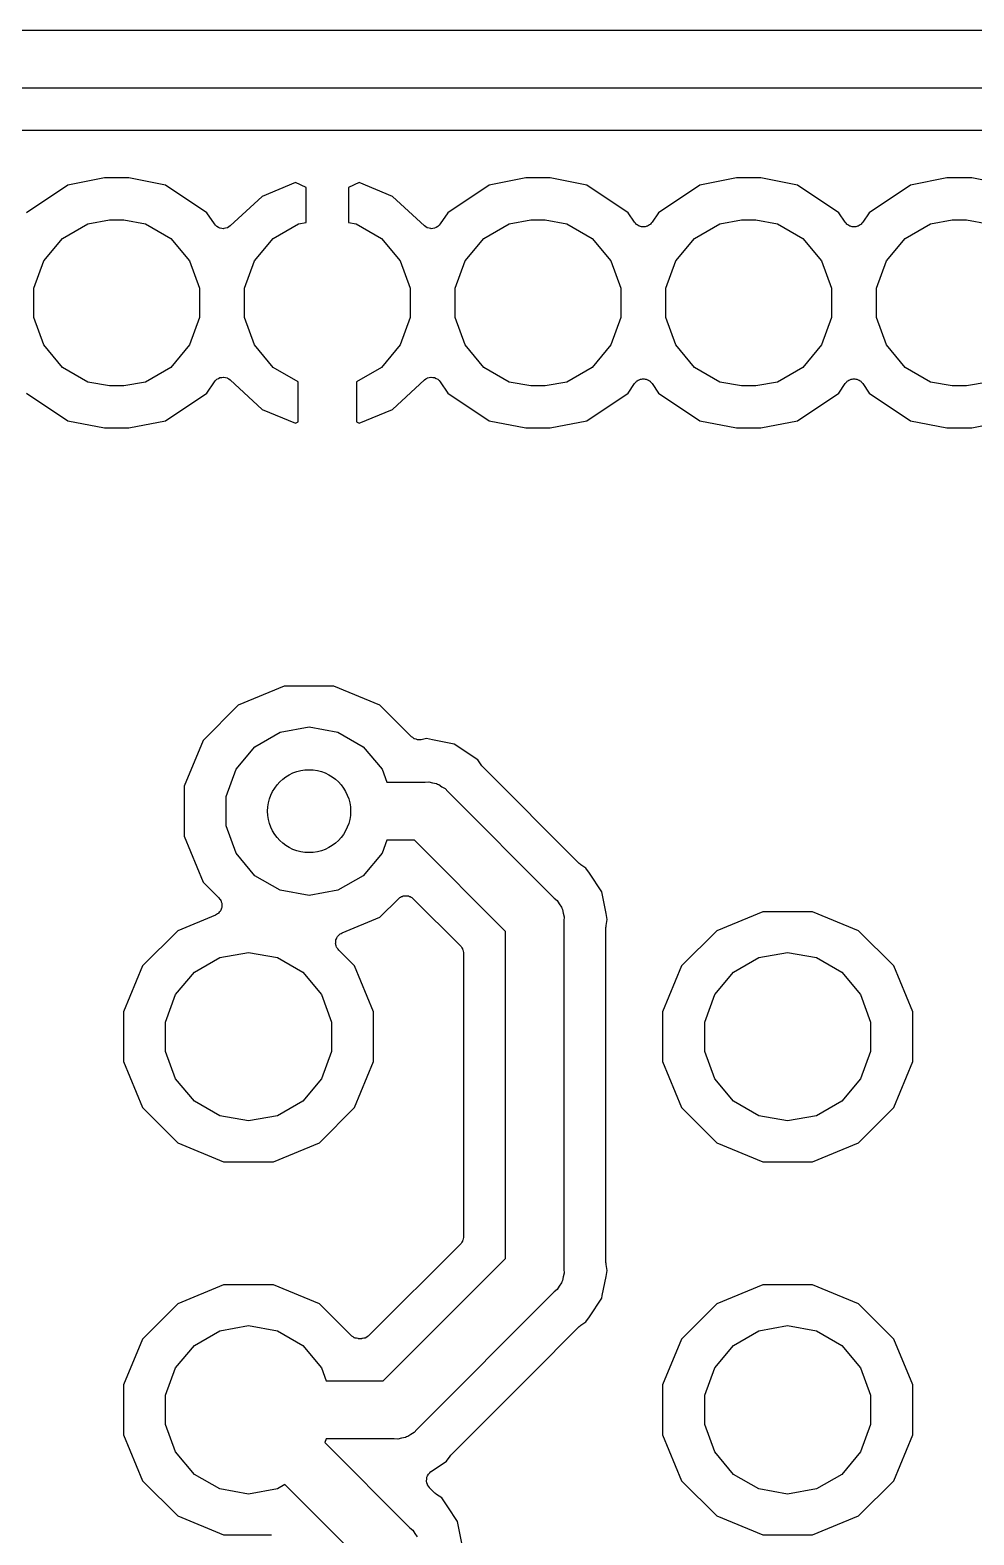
# Model space of a CAD drawing. Extents: x 66 to 115.1, y -104 to -36.9.
# Drawn here: x 89.37 to 100.75, y -55.01 to -36.86 of the extents above; entities that cross this region are included whole.
import ezdxf

# ---------------------------------------------------------------- set-up
doc = ezdxf.new("R2010")
doc.units = 0
doc.header["$MEASUREMENT"] = 0
doc.layers.add('BLACK', color=7, linetype='CONTINUOUS')

msp = doc.modelspace()

# ---------------------------------------------------------------- linework, layer by layer
at = {"layer": 'BLACK', "linetype": 'CONTINUOUS'}
for p, q in [((86.1453, -36.86), (104.395, -36.86)), ((104.265, -37.56), (86.275, -37.56)), ((86.538, -38.068), (104.002, -38.068)), ((90.2615, -38.642), (89.8216, -38.7295)), ((90.5585, -38.642), (90.2615, -38.642)), ((90.9984, -38.7295), (90.5585, -38.642)), ((95.3415, -38.642), (94.9016, -38.7295)), ((95.6385, -38.642), (95.3415, -38.642)), ((96.0784, -38.7295), (95.6385, -38.642)), ((97.8815, -38.642), (97.4416, -38.7295)), ((98.1785, -38.642), (97.8815, -38.642)), ((98.6184, -38.7295), (98.1785, -38.642)), ((100.421, -38.642), (99.9816, -38.7295)), ((100.719, -38.642), (100.421, -38.642)), ((101.158, -38.7295), (100.719, -38.642)), ((89.8216, -38.7295), (89.3228, -39.0628)), ((91.4972, -39.0628), (90.9984, -38.7295)), ((92.5663, -38.6987), (92.1642, -38.8652)), ((92.696, -38.7598), (92.5663, -38.6987)), ((92.696, -39.1794), (92.696, -38.7598)), ((93.3337, -38.6987), (93.204, -38.7598)), ((93.204, -38.7598), (93.204, -39.1794)), ((93.7358, -38.8652), (93.3337, -38.6987)), ((94.9016, -38.7295), (94.4028, -39.0628)), ((96.5772, -39.0628), (96.0784, -38.7295)), ((97.4416, -38.7295), (96.9428, -39.0628)), ((99.1172, -39.0628), (98.6184, -38.7295)), ((99.9816, -38.7295), (99.4828, -39.0628)), ((92.1642, -38.8652), (91.7798, -39.2212)), ((94.1202, -39.2212), (93.7358, -38.8652)), ((89.7573, -39.3721), (90.0627, -39.1958)), ((90.0627, -39.1958), (90.3225, -39.15)), ((90.3225, -39.15), (90.4975, -39.15)), ((90.4975, -39.15), (90.7573, -39.1958)), ((90.7573, -39.1958), (91.0627, -39.3721)), ((91.5879, -39.1985), (91.4972, -39.0628)), ((91.6024, -39.2137), (91.5879, -39.1985)), ((92.2973, -39.3721), (92.6027, -39.1958)), ((92.6027, -39.1958), (92.696, -39.1794)), ((93.204, -39.1794), (93.2973, -39.1958)), ((93.2973, -39.1958), (93.6027, -39.3721)), ((94.3121, -39.1985), (94.2976, -39.2137)), ((94.4028, -39.0628), (94.3121, -39.1985)), ((94.8373, -39.3721), (95.1427, -39.1958)), ((95.1427, -39.1958), (95.4025, -39.15)), ((95.4025, -39.15), (95.5775, -39.15)), ((95.5775, -39.15), (95.8373, -39.1958)), ((95.8373, -39.1958), (96.1427, -39.3721)), ((96.6544, -39.1783), (96.5772, -39.0628)), ((96.664, -39.1883), (96.6544, -39.1783)), ((96.6722, -39.1995), (96.664, -39.1883)), ((96.6791, -39.2042), (96.6722, -39.1995)), ((96.8478, -39.1995), (96.8409, -39.2042)), ((96.856, -39.1883), (96.8478, -39.1995)), ((96.8656, -39.1783), (96.856, -39.1883)), ((96.9428, -39.0628), (96.8656, -39.1783)), ((97.3773, -39.3721), (97.6827, -39.1958)), ((97.6827, -39.1958), (97.9425, -39.15)), ((97.9425, -39.15), (98.1175, -39.15)), ((98.1175, -39.15), (98.3773, -39.1958)), ((98.3773, -39.1958), (98.6827, -39.3721)), ((99.1944, -39.1783), (99.1172, -39.0628)), ((99.204, -39.1883), (99.1944, -39.1783)), ((99.2122, -39.1995), (99.204, -39.1883)), ((99.2191, -39.2042), (99.2122, -39.1995)), ((99.3878, -39.1995), (99.3809, -39.2042)), ((99.396, -39.1883), (99.3878, -39.1995)), ((99.4056, -39.1783), (99.396, -39.1883)), ((99.4828, -39.0628), (99.4056, -39.1783)), ((99.9173, -39.3721), (100.223, -39.1958)), ((100.223, -39.1958), (100.483, -39.15)), ((100.483, -39.15), (100.657, -39.15)), ((100.657, -39.15), (100.917, -39.1958)), ((89.5306, -39.6423), (89.7573, -39.3721)), ((91.0627, -39.3721), (91.2894, -39.6423)), ((91.6167, -39.2291), (91.6024, -39.2137)), ((91.6177, -39.2296), (91.6167, -39.2291)), ((91.6184, -39.2304), (91.6177, -39.2296)), ((91.6372, -39.2397), (91.6184, -39.2304)), ((91.6559, -39.2493), (91.6372, -39.2397)), ((91.657, -39.2494), (91.6559, -39.2493)), ((91.658, -39.2499), (91.657, -39.2494)), ((91.6788, -39.2522), (91.658, -39.2499)), ((91.6997, -39.2548), (91.6788, -39.2522)), ((91.7007, -39.2546), (91.6997, -39.2548)), ((91.7018, -39.2547), (91.7007, -39.2546)), ((91.7222, -39.2497), (91.7018, -39.2547)), ((91.7427, -39.2451), (91.7222, -39.2497)), ((91.7436, -39.2445), (91.7427, -39.2451)), ((91.7446, -39.2442), (91.7436, -39.2445)), ((91.7621, -39.2325), (91.7446, -39.2442)), ((91.7798, -39.2212), (91.7621, -39.2325)), ((92.0706, -39.6423), (92.2973, -39.3721)), ((93.6027, -39.3721), (93.8294, -39.6423)), ((94.1379, -39.2325), (94.1202, -39.2212)), ((94.1554, -39.2442), (94.1379, -39.2325)), ((94.1564, -39.2445), (94.1554, -39.2442)), ((94.1573, -39.2451), (94.1564, -39.2445)), ((94.1778, -39.2497), (94.1573, -39.2451)), ((94.1982, -39.2547), (94.1778, -39.2497)), ((94.1993, -39.2546), (94.1982, -39.2547)), ((94.2003, -39.2548), (94.1993, -39.2546)), ((94.2212, -39.2522), (94.2003, -39.2548)), ((94.242, -39.2499), (94.2212, -39.2522)), ((94.243, -39.2494), (94.242, -39.2499)), ((94.2441, -39.2493), (94.243, -39.2494)), ((94.2627, -39.2397), (94.2441, -39.2493)), ((94.2816, -39.2304), (94.2627, -39.2397)), ((94.2823, -39.2296), (94.2816, -39.2304)), ((94.2833, -39.2291), (94.2823, -39.2296)), ((94.2976, -39.2137), (94.2833, -39.2291)), ((94.6106, -39.6423), (94.8373, -39.3721)), ((96.1427, -39.3721), (96.3694, -39.6423)), ((96.6849, -39.2102), (96.6791, -39.2042)), ((96.6973, -39.2163), (96.6849, -39.2102)), ((96.7089, -39.224), (96.6973, -39.2163)), ((96.717, -39.226), (96.7089, -39.224)), ((96.7245, -39.2297), (96.717, -39.226)), ((96.7382, -39.2312), (96.7245, -39.2297)), ((96.7517, -39.2345), (96.7382, -39.2312)), ((96.76, -39.2336), (96.7517, -39.2345)), ((96.7683, -39.2345), (96.76, -39.2336)), ((96.7818, -39.2312), (96.7683, -39.2345)), ((96.7955, -39.2297), (96.7818, -39.2312)), ((96.803, -39.226), (96.7955, -39.2297)), ((96.8111, -39.224), (96.803, -39.226)), ((96.8227, -39.2163), (96.8111, -39.224)), ((96.8351, -39.2102), (96.8227, -39.2163)), ((96.8409, -39.2042), (96.8351, -39.2102)), ((97.1506, -39.6423), (97.3773, -39.3721)), ((98.6827, -39.3721), (98.9094, -39.6423)), ((99.2249, -39.2102), (99.2191, -39.2042)), ((99.2373, -39.2163), (99.2249, -39.2102)), ((99.2489, -39.224), (99.2373, -39.2163)), ((99.257, -39.226), (99.2489, -39.224)), ((99.2645, -39.2297), (99.257, -39.226)), ((99.2782, -39.2312), (99.2645, -39.2297)), ((99.2917, -39.2345), (99.2782, -39.2312)), ((99.3, -39.2336), (99.2917, -39.2345)), ((99.3083, -39.2345), (99.3, -39.2336)), ((99.3218, -39.2312), (99.3083, -39.2345)), ((99.3355, -39.2297), (99.3218, -39.2312)), ((99.343, -39.226), (99.3355, -39.2297)), ((99.3511, -39.224), (99.343, -39.226)), ((99.3627, -39.2163), (99.3511, -39.224)), ((99.3751, -39.2102), (99.3627, -39.2163)), ((99.3809, -39.2042), (99.3751, -39.2102)), ((99.6906, -39.6423), (99.9173, -39.3721)), ((89.41, -39.9737), (89.5306, -39.6423)), ((91.2894, -39.6423), (91.41, -39.9737)), ((91.95, -39.9737), (92.0706, -39.6423)), ((93.8294, -39.6423), (93.95, -39.9737)), ((94.49, -39.9737), (94.6106, -39.6423)), ((96.3694, -39.6423), (96.49, -39.9737)), ((97.03, -39.9737), (97.1506, -39.6423)), ((98.9094, -39.6423), (99.03, -39.9737)), ((99.57, -39.9737), (99.6906, -39.6423)), ((89.41, -40.3263), (89.41, -39.9737)), ((91.41, -39.9737), (91.41, -40.3263)), ((91.95, -40.3263), (91.95, -39.9737)), ((93.95, -39.9737), (93.95, -40.3263)), ((94.49, -40.3263), (94.49, -39.9737)), ((96.49, -39.9737), (96.49, -40.3263)), ((97.03, -40.3263), (97.03, -39.9737)), ((99.03, -39.9737), (99.03, -40.3263)), ((99.57, -40.3263), (99.57, -39.9737)), ((89.5306, -40.6577), (89.41, -40.3263)), ((91.41, -40.3263), (91.2894, -40.6577)), ((92.0706, -40.6577), (91.95, -40.3263)), ((93.95, -40.3263), (93.8294, -40.6577)), ((94.6106, -40.6577), (94.49, -40.3263)), ((96.49, -40.3263), (96.3694, -40.6577)), ((97.1506, -40.6577), (97.03, -40.3263)), ((99.03, -40.3263), (98.9094, -40.6577)), ((99.6906, -40.6577), (99.57, -40.3263)), ((89.7573, -40.9279), (89.5306, -40.6577)), ((91.2894, -40.6577), (91.0627, -40.9279)), ((92.2973, -40.9279), (92.0706, -40.6577)), ((93.8294, -40.6577), (93.6027, -40.9279)), ((94.8373, -40.9279), (94.6106, -40.6577)), ((96.3694, -40.6577), (96.1427, -40.9279)), ((97.3773, -40.9279), (97.1506, -40.6577)), ((98.9094, -40.6577), (98.6827, -40.9279)), ((99.9173, -40.9279), (99.6906, -40.6577)), ((90.0627, -41.1042), (89.7573, -40.9279)), ((91.0627, -40.9279), (90.7573, -41.1042)), ((92.6, -41.1026), (92.2973, -40.9279)), ((93.6027, -40.9279), (93.3, -41.1026)), ((95.1427, -41.1042), (94.8373, -40.9279)), ((96.1427, -40.9279), (95.8373, -41.1042)), ((97.6827, -41.1042), (97.3773, -40.9279)), ((98.6827, -40.9279), (98.3773, -41.1042)), ((100.223, -41.1042), (99.9173, -40.9279)), ((90.3225, -41.15), (90.0627, -41.1042)), ((90.4975, -41.15), (90.3225, -41.15)), ((90.7573, -41.1042), (90.4975, -41.15)), ((91.4972, -41.2372), (91.5879, -41.1015)), ((91.5879, -41.1015), (91.6024, -41.0863)), ((91.6024, -41.0863), (91.6167, -41.0709)), ((91.6167, -41.0709), (91.6177, -41.0704)), ((91.6177, -41.0704), (91.6184, -41.0696)), ((91.6184, -41.0696), (91.6372, -41.0603)), ((91.6372, -41.0603), (91.6559, -41.0507)), ((91.6559, -41.0507), (91.657, -41.0506)), ((91.657, -41.0506), (91.658, -41.0501)), ((91.658, -41.0501), (91.6788, -41.0478)), ((91.6788, -41.0478), (91.6997, -41.0452)), ((91.6997, -41.0452), (91.7007, -41.0454)), ((91.7007, -41.0454), (91.7018, -41.0453)), ((91.7018, -41.0453), (91.7222, -41.0503)), ((91.7222, -41.0503), (91.7427, -41.0549)), ((91.7427, -41.0549), (91.7436, -41.0555)), ((91.7436, -41.0555), (91.7446, -41.0558)), ((91.7446, -41.0558), (91.7621, -41.0675)), ((91.7621, -41.0675), (91.7798, -41.0788)), ((91.7798, -41.0788), (92.1642, -41.4348)), ((92.6, -41.5854), (92.6, -41.1026)), ((93.3, -41.1026), (93.3, -41.5854)), ((93.7358, -41.4348), (94.1202, -41.0788)), ((94.1202, -41.0788), (94.1379, -41.0675)), ((94.1379, -41.0675), (94.1554, -41.0558)), ((94.1554, -41.0558), (94.1564, -41.0555)), ((94.1564, -41.0555), (94.1573, -41.0549)), ((94.1573, -41.0549), (94.1778, -41.0503)), ((94.1778, -41.0503), (94.1982, -41.0453)), ((94.1982, -41.0453), (94.1993, -41.0454)), ((94.1993, -41.0454), (94.2003, -41.0452)), ((94.2003, -41.0452), (94.2212, -41.0478)), ((94.2212, -41.0478), (94.242, -41.0501)), ((94.242, -41.0501), (94.243, -41.0506)), ((94.243, -41.0506), (94.2441, -41.0507)), ((94.2441, -41.0507), (94.2627, -41.0603)), ((94.2627, -41.0603), (94.2816, -41.0696)), ((94.2816, -41.0696), (94.2823, -41.0704)), ((94.2823, -41.0704), (94.2833, -41.0709)), ((94.2833, -41.0709), (94.2976, -41.0863)), ((94.2976, -41.0863), (94.3121, -41.1015)), ((94.3121, -41.1015), (94.4028, -41.2372)), ((95.4025, -41.15), (95.1427, -41.1042)), ((95.5775, -41.15), (95.4025, -41.15)), ((95.8373, -41.1042), (95.5775, -41.15)), ((96.5772, -41.2372), (96.6544, -41.1217)), ((96.6544, -41.1217), (96.664, -41.1117)), ((96.664, -41.1117), (96.6722, -41.1005)), ((96.6722, -41.1005), (96.6791, -41.0958)), ((96.6791, -41.0958), (96.6849, -41.0898)), ((96.6849, -41.0898), (96.6973, -41.0837)), ((96.6973, -41.0837), (96.7089, -41.076)), ((96.7089, -41.076), (96.717, -41.074)), ((96.717, -41.074), (96.7245, -41.0703)), ((96.7245, -41.0703), (96.7382, -41.0688)), ((96.7382, -41.0688), (96.7517, -41.0655)), ((96.7517, -41.0655), (96.76, -41.0664)), ((96.76, -41.0664), (96.7683, -41.0655)), ((96.7683, -41.0655), (96.7818, -41.0688)), ((96.7818, -41.0688), (96.7955, -41.0703)), ((96.7955, -41.0703), (96.803, -41.074)), ((96.803, -41.074), (96.8111, -41.076)), ((96.8111, -41.076), (96.8227, -41.0837)), ((96.8227, -41.0837), (96.8351, -41.0898)), ((96.8351, -41.0898), (96.8409, -41.0958)), ((96.8409, -41.0958), (96.8478, -41.1005)), ((96.8478, -41.1005), (96.856, -41.1117)), ((96.856, -41.1117), (96.8656, -41.1217)), ((96.8656, -41.1217), (96.9428, -41.2372)), ((97.9425, -41.15), (97.6827, -41.1042)), ((98.1175, -41.15), (97.9425, -41.15)), ((98.3773, -41.1042), (98.1175, -41.15)), ((99.1172, -41.2372), (99.1944, -41.1217)), ((99.1944, -41.1217), (99.204, -41.1117)), ((99.204, -41.1117), (99.2122, -41.1005)), ((99.2122, -41.1005), (99.2191, -41.0958)), ((99.2191, -41.0958), (99.2249, -41.0898)), ((99.2249, -41.0898), (99.2373, -41.0837)), ((99.2373, -41.0837), (99.2489, -41.076)), ((99.2489, -41.076), (99.257, -41.074)), ((99.257, -41.074), (99.2645, -41.0703)), ((99.2645, -41.0703), (99.2782, -41.0688)), ((99.2782, -41.0688), (99.2917, -41.0655)), ((99.2917, -41.0655), (99.3, -41.0664)), ((99.3, -41.0664), (99.3083, -41.0655)), ((99.3083, -41.0655), (99.3218, -41.0688)), ((99.3218, -41.0688), (99.3355, -41.0703)), ((99.3355, -41.0703), (99.343, -41.074)), ((99.343, -41.074), (99.3511, -41.076)), ((99.3511, -41.076), (99.3627, -41.0837)), ((99.3627, -41.0837), (99.3751, -41.0898)), ((99.3751, -41.0898), (99.3809, -41.0958)), ((99.3809, -41.0958), (99.3878, -41.1005)), ((99.3878, -41.1005), (99.396, -41.1117)), ((99.396, -41.1117), (99.4056, -41.1217)), ((99.4056, -41.1217), (99.4828, -41.2372)), ((100.483, -41.15), (100.223, -41.1042)), ((100.657, -41.15), (100.483, -41.15)), ((100.917, -41.1042), (100.657, -41.15)), ((89.3228, -41.2372), (89.8216, -41.5705)), ((90.9984, -41.5705), (91.4972, -41.2372)), ((94.4028, -41.2372), (94.9016, -41.5705)), ((96.0784, -41.5705), (96.5772, -41.2372)), ((96.9428, -41.2372), (97.4416, -41.5705)), ((98.6184, -41.5705), (99.1172, -41.2372)), ((99.4828, -41.2372), (99.9816, -41.5705)), ((92.1642, -41.4348), (92.5663, -41.6013)), ((93.3337, -41.6013), (93.7358, -41.4348)), ((89.8216, -41.5705), (90.2615, -41.658)), ((90.2615, -41.658), (90.5585, -41.658)), ((90.5585, -41.658), (90.9984, -41.5705)), ((92.5663, -41.6013), (92.6, -41.5854)), ((93.3, -41.5854), (93.3337, -41.6013)), ((94.9016, -41.5705), (95.3415, -41.658)), ((95.3415, -41.658), (95.6385, -41.658)), ((95.6385, -41.658), (96.0784, -41.5705)), ((97.4416, -41.5705), (97.8815, -41.658)), ((97.8815, -41.658), (98.1785, -41.658)), ((98.1785, -41.658), (98.6184, -41.5705)), ((99.9816, -41.5705), (100.421, -41.658)), ((100.421, -41.658), (100.719, -41.658)), ((100.719, -41.658), (101.158, -41.5705)), ((92.43, -44.772), (91.8758, -45.0016)), ((93.03, -44.772), (92.43, -44.772)), ((93.5842, -45.0016), (93.03, -44.772)), ((91.8758, -45.0016), (91.4516, -45.4258)), ((93.9658, -45.3831), (93.5842, -45.0016)), ((92.0773, -45.5021), (92.3827, -45.3258)), ((92.3827, -45.3258), (92.73, -45.2646)), ((92.73, -45.2646), (93.0773, -45.3258)), ((93.0773, -45.3258), (93.3827, -45.5021)), ((91.4516, -45.4258), (91.222, -45.98)), ((91.8506, -45.7723), (92.0773, -45.5021)), ((93.3827, -45.5021), (93.6094, -45.7723)), ((93.9805, -45.3934), (93.9658, -45.3831)), ((93.9945, -45.4047), (93.9805, -45.3934)), ((93.9985, -45.406), (93.9945, -45.4047)), ((94.0019, -45.4084), (93.9985, -45.406)), ((94.0193, -45.4131), (94.0019, -45.4084)), ((94.0363, -45.4189), (94.0193, -45.4131)), ((94.0404, -45.4188), (94.0363, -45.4189)), ((94.0445, -45.4199), (94.0404, -45.4188)), ((94.0624, -45.4183), (94.0445, -45.4199)), ((94.0803, -45.4179), (94.0624, -45.4183)), ((94.1442, -45.4052), (94.0803, -45.4179)), ((94.2164, -45.4196), (94.1442, -45.4052)), ((94.479, -45.4718), (94.2164, -45.4196)), ((94.2164, -45.4196), (94.2164, -45.4196)), ((94.7628, -45.6614), (94.479, -45.4718)), ((94.8037, -45.7227), (94.7628, -45.6614)), ((94.8123, -45.7317), (94.8037, -45.7227)), ((94.8195, -45.7419), (94.8123, -45.7317)), ((91.73, -46.1037), (91.8506, -45.7723)), ((93.6094, -45.7723), (93.6668, -45.93)), ((95.9881, -46.9105), (94.8195, -45.7419)), ((91.222, -45.98), (91.222, -46.58)), ((93.6668, -45.93), (94.1289, -45.93)), ((94.1289, -45.93), (94.1752, -45.926)), ((94.1752, -45.926), (94.22, -45.938)), ((94.22, -45.938), (94.2658, -45.946)), ((94.2658, -45.946), (94.2793, -45.9539)), ((94.2793, -45.9539), (94.2944, -45.9579)), ((94.2944, -45.9579), (94.3324, -45.9845)), ((94.3324, -45.9845), (94.3727, -46.0077)), ((94.3727, -46.0077), (94.4025, -46.0433)), ((94.4025, -46.0433), (95.6867, -47.3275)), ((91.73, -46.4563), (91.73, -46.1037)), ((91.8506, -46.7877), (91.73, -46.4563)), ((91.222, -46.58), (91.4516, -47.1342)), ((93.6668, -46.63), (93.6094, -46.7877)), ((93.9992, -46.63), (93.6668, -46.63)), ((95.1, -47.7308), (93.9992, -46.63)), ((92.0773, -47.0579), (91.8506, -46.7877)), ((93.6094, -46.7877), (93.3827, -47.0579)), ((95.9983, -46.9177), (95.9881, -46.9105)), ((96.0073, -46.9263), (95.9983, -46.9177)), ((96.0686, -46.9672), (96.0073, -46.9263)), ((96.1095, -47.0284), (96.0686, -46.9672)), ((91.4516, -47.1342), (91.6429, -47.3256)), ((92.3827, -47.2342), (92.0773, -47.0579)), ((93.3827, -47.0579), (93.0773, -47.2342)), ((96.2582, -47.251), (96.1095, -47.0284)), ((96.1095, -47.0284), (96.1095, -47.0284)), ((91.6429, -47.3256), (91.6509, -47.3369)), ((91.6509, -47.3369), (91.6603, -47.3471)), ((91.6603, -47.3471), (91.6635, -47.3549)), ((91.6635, -47.3549), (91.6682, -47.3617)), ((91.6682, -47.3617), (91.6718, -47.3751)), ((92.73, -47.2954), (92.3827, -47.2342)), ((93.0773, -47.2342), (92.73, -47.2954)), ((93.5842, -47.5584), (93.8069, -47.3357)), ((93.8069, -47.3357), (93.816, -47.3293)), ((93.816, -47.3293), (93.8239, -47.3215)), ((93.8239, -47.3215), (93.834, -47.3168)), ((93.834, -47.3168), (93.8431, -47.3104)), ((93.8431, -47.3104), (93.8538, -47.3075)), ((93.8538, -47.3075), (93.8639, -47.3028)), ((93.8639, -47.3028), (93.8749, -47.3019)), ((93.8749, -47.3019), (93.8857, -47.299)), ((93.8857, -47.299), (93.8967, -47.3)), ((93.8967, -47.3), (93.9078, -47.299)), ((93.9078, -47.299), (93.9185, -47.3019)), ((93.9185, -47.3019), (93.9296, -47.3028)), ((93.9296, -47.3028), (93.9397, -47.3075)), ((93.9397, -47.3075), (93.9504, -47.3104)), ((93.9504, -47.3104), (93.9595, -47.3168)), ((93.9595, -47.3168), (93.9696, -47.3215)), ((93.9696, -47.3215), (93.9774, -47.3293)), ((93.9774, -47.3293), (93.9865, -47.3357)), ((93.9865, -47.3357), (94.5548, -47.904)), ((95.6867, -47.3275), (95.7223, -47.3573)), ((95.7223, -47.3573), (95.7455, -47.3975)), ((96.3104, -47.5136), (96.2582, -47.251)), ((91.6017, -47.5327), (91.1458, -47.7216)), ((91.6134, -47.5253), (91.6017, -47.5327)), ((91.626, -47.5194), (91.6134, -47.5253)), ((91.6319, -47.5135), (91.626, -47.5194)), ((91.6389, -47.509), (91.6319, -47.5135)), ((91.6474, -47.498), (91.6389, -47.509)), ((91.6572, -47.4882), (91.6474, -47.498)), ((91.6607, -47.4807), (91.6572, -47.4882)), ((91.6658, -47.474), (91.6607, -47.4807)), ((91.67, -47.4608), (91.6658, -47.474)), ((91.6758, -47.4483), (91.67, -47.4608)), ((91.6718, -47.3751), (91.6771, -47.3879)), ((91.6765, -47.4399), (91.6758, -47.4483)), ((91.6791, -47.432), (91.6765, -47.4399)), ((91.6771, -47.3879), (91.6775, -47.3962)), ((91.6775, -47.3962), (91.6797, -47.4043)), ((91.6797, -47.4043), (91.6785, -47.4181)), ((91.6785, -47.4181), (91.6791, -47.432)), ((95.7455, -47.3975), (95.7721, -47.4356)), ((95.7721, -47.4356), (95.7761, -47.4507)), ((95.7761, -47.4507), (95.784, -47.4642)), ((95.784, -47.4642), (95.792, -47.51)), ((95.792, -47.51), (95.804, -47.5548)), ((96.3248, -47.5858), (96.3104, -47.5136)), ((96.3104, -47.5136), (96.3104, -47.5136)), ((98.2, -47.492), (97.6458, -47.7216)), ((98.8, -47.492), (98.2, -47.492)), ((99.3542, -47.7216), (98.8, -47.492)), ((91.1458, -47.7216), (90.7216, -48.1458)), ((93.1283, -47.7473), (93.5842, -47.5584)), ((95.804, -47.5548), (95.8, -47.6011)), ((95.8, -47.6011), (95.8, -51.8047)), ((96.308, -47.6828), (96.3102, -47.6705)), ((96.308, -51.723), (96.308, -47.6828)), ((96.3102, -47.6705), (96.3104, -47.658)), ((96.3104, -47.658), (96.3248, -47.5858)), ((97.6458, -47.7216), (97.2216, -48.1458)), ((99.7784, -48.1458), (99.3542, -47.7216)), ((93.0503, -47.8757), (93.0515, -47.8619)), ((93.0525, -47.8838), (93.0503, -47.8757)), ((93.0509, -47.848), (93.0535, -47.8401)), ((93.0515, -47.8619), (93.0509, -47.848)), ((93.0529, -47.8921), (93.0525, -47.8838)), ((93.0582, -47.9049), (93.0529, -47.8921)), ((93.0535, -47.8401), (93.0542, -47.8317)), ((93.0542, -47.8317), (93.06, -47.8192)), ((93.0618, -47.9183), (93.0582, -47.9049)), ((93.06, -47.8192), (93.0642, -47.806)), ((93.0642, -47.806), (93.0693, -47.7993)), ((93.0693, -47.7993), (93.0728, -47.7918)), ((93.0728, -47.7918), (93.0826, -47.782)), ((93.0826, -47.782), (93.0911, -47.771)), ((93.0911, -47.771), (93.0981, -47.7665)), ((93.0981, -47.7665), (93.104, -47.7606)), ((93.104, -47.7606), (93.1166, -47.7547)), ((93.1166, -47.7547), (93.1283, -47.7473)), ((94.5548, -47.904), (94.558, -47.9086)), ((94.558, -47.9086), (94.5623, -47.9122)), ((95.1, -51.675), (95.1, -47.7308)), ((91.3473, -48.2221), (91.6527, -48.0458)), ((91.6527, -48.0458), (92, -47.9846)), ((92, -47.9846), (92.3473, -48.0458)), ((92.3473, -48.0458), (92.6527, -48.2221)), ((93.0665, -47.9251), (93.0618, -47.9183)), ((93.0697, -47.9329), (93.0665, -47.9251)), ((93.0791, -47.9431), (93.0697, -47.9329)), ((93.0871, -47.9544), (93.0791, -47.9431)), ((93.2784, -48.1458), (93.0871, -47.9544)), ((94.5623, -47.9122), (94.5706, -47.9265)), ((94.5706, -47.9265), (94.5801, -47.9401)), ((94.5801, -47.9401), (94.5815, -47.9455)), ((94.5815, -47.9455), (94.5843, -47.9504)), ((94.5843, -47.9504), (94.5872, -47.9667)), ((94.5872, -47.9667), (94.5915, -47.9827)), ((94.5915, -47.9827), (94.591, -47.9883)), ((94.591, -47.9883), (94.592, -47.9938)), ((94.592, -47.9938), (94.592, -51.412)), ((97.8473, -48.2221), (98.1527, -48.0458)), ((98.1527, -48.0458), (98.5, -47.9846)), ((98.5, -47.9846), (98.8473, -48.0458)), ((98.8473, -48.0458), (99.1527, -48.2221)), ((90.7216, -48.1458), (90.492, -48.7)), ((91.1206, -48.4923), (91.3473, -48.2221)), ((92.6527, -48.2221), (92.8794, -48.4923)), ((93.508, -48.7), (93.2784, -48.1458)), ((97.2216, -48.1458), (96.992, -48.7)), ((97.6206, -48.4923), (97.8473, -48.2221)), ((99.1527, -48.2221), (99.3794, -48.4923)), ((100.008, -48.7), (99.7784, -48.1458)), ((91, -48.8237), (91.1206, -48.4923)), ((92.8794, -48.4923), (93, -48.8237)), ((97.5, -48.8237), (97.6206, -48.4923)), ((99.3794, -48.4923), (99.5, -48.8237)), ((90.492, -48.7), (90.492, -49.3)), ((93.508, -49.3), (93.508, -48.7)), ((96.992, -48.7), (96.992, -49.3)), ((100.008, -49.3), (100.008, -48.7)), ((91, -49.1763), (91, -48.8237)), ((93, -48.8237), (93, -49.1763)), ((97.5, -49.1763), (97.5, -48.8237)), ((99.5, -48.8237), (99.5, -49.1763)), ((91.1206, -49.5077), (91, -49.1763)), ((93, -49.1763), (92.8794, -49.5077)), ((97.6206, -49.5077), (97.5, -49.1763)), ((99.5, -49.1763), (99.3794, -49.5077)), ((90.492, -49.3), (90.7216, -49.8542)), ((93.2784, -49.8542), (93.508, -49.3)), ((96.992, -49.3), (97.2216, -49.8542)), ((99.7784, -49.8542), (100.008, -49.3)), ((91.3473, -49.7779), (91.1206, -49.5077)), ((92.8794, -49.5077), (92.6527, -49.7779)), ((97.8473, -49.7779), (97.6206, -49.5077)), ((99.3794, -49.5077), (99.1527, -49.7779)), ((90.7216, -49.8542), (91.1458, -50.2784)), ((91.6527, -49.9542), (91.3473, -49.7779)), ((92.6527, -49.7779), (92.3473, -49.9542)), ((92.8542, -50.2784), (93.2784, -49.8542)), ((97.2216, -49.8542), (97.6458, -50.2784)), ((98.1527, -49.9542), (97.8473, -49.7779)), ((99.1527, -49.7779), (98.8473, -49.9542)), ((99.3542, -50.2784), (99.7784, -49.8542)), ((92, -50.0154), (91.6527, -49.9542)), ((92.3473, -49.9542), (92, -50.0154)), ((98.5, -50.0154), (98.1527, -49.9542)), ((98.8473, -49.9542), (98.5, -50.0154)), ((91.1458, -50.2784), (91.7, -50.508)), ((92.3, -50.508), (92.8542, -50.2784)), ((97.6458, -50.2784), (98.2, -50.508)), ((98.8, -50.508), (99.3542, -50.2784)), ((91.7, -50.508), (92.3, -50.508)), ((98.2, -50.508), (98.8, -50.508)), ((94.5548, -51.5018), (93.4518, -52.6048)), ((94.558, -51.4972), (94.5548, -51.5018)), ((94.5623, -51.4936), (94.558, -51.4972)), ((94.5706, -51.4793), (94.5623, -51.4936)), ((94.5801, -51.4657), (94.5706, -51.4793)), ((94.5815, -51.4603), (94.5801, -51.4657)), ((94.5843, -51.4554), (94.5815, -51.4603)), ((94.5872, -51.4391), (94.5843, -51.4554)), ((94.5915, -51.4231), (94.5872, -51.4391)), ((94.592, -51.412), (94.591, -51.4175)), ((94.591, -51.4175), (94.5915, -51.4231)), ((93.625, -53.15), (95.1, -51.675)), ((95.792, -51.8958), (95.784, -51.9416)), ((95.804, -51.851), (95.792, -51.8958)), ((95.8, -51.8047), (95.804, -51.851)), ((96.265, -52.1209), (96.3104, -51.8922)), ((96.3102, -51.7353), (96.308, -51.723)), ((96.3104, -51.7478), (96.3102, -51.7353)), ((96.3248, -51.82), (96.3104, -51.7478)), ((96.3104, -51.8922), (96.3248, -51.82)), ((96.3104, -51.8922), (96.3104, -51.8922)), ((91.7, -51.992), (91.1458, -52.2216)), ((92.3, -51.992), (91.7, -51.992)), ((92.8542, -52.2216), (92.3, -51.992)), ((95.6867, -52.0783), (94.0283, -53.7367)), ((95.7223, -52.0484), (95.6867, -52.0783)), ((95.7455, -52.0082), (95.7223, -52.0484)), ((95.7721, -51.9702), (95.7455, -52.0082)), ((95.7761, -51.9551), (95.7721, -51.9702)), ((95.784, -51.9416), (95.7761, -51.9551)), ((98.2, -51.992), (97.6458, -52.2216)), ((98.8, -51.992), (98.2, -51.992)), ((99.3542, -52.2216), (98.8, -51.992)), ((91.1458, -52.2216), (90.7216, -52.6458)), ((93.2374, -52.6048), (92.8542, -52.2216)), ((96.1095, -52.3773), (96.2582, -52.1548)), ((96.2582, -52.1548), (96.265, -52.1209)), ((96.265, -52.1209), (96.265, -52.1209)), ((97.6458, -52.2216), (97.2216, -52.6458)), ((99.7784, -52.6458), (99.3542, -52.2216)), ((96.0073, -52.4795), (96.0686, -52.4386)), ((96.0686, -52.4386), (96.1095, -52.3773)), ((96.1095, -52.3773), (96.1095, -52.3773)), ((91.3473, -52.7221), (91.6527, -52.5458)), ((91.6527, -52.5458), (92, -52.4846)), ((92, -52.4846), (92.3473, -52.5458)), ((92.3473, -52.5458), (92.6527, -52.7221)), ((93.242, -52.608), (93.2374, -52.6048)), ((93.2456, -52.6123), (93.242, -52.608)), ((93.26, -52.6206), (93.2456, -52.6123)), ((93.2736, -52.6301), (93.26, -52.6206)), ((93.4293, -52.6206), (93.4157, -52.6301)), ((93.4436, -52.6123), (93.4293, -52.6206)), ((93.4472, -52.608), (93.4436, -52.6123)), ((93.4518, -52.6048), (93.4472, -52.608)), ((95.3984, -53.085), (95.9881, -52.4953)), ((95.9881, -52.4953), (95.9983, -52.4881)), ((95.9983, -52.4881), (96.0073, -52.4795)), ((97.8473, -52.7221), (98.1527, -52.5458)), ((98.1527, -52.5458), (98.5, -52.4846)), ((98.5, -52.4846), (98.8473, -52.5458)), ((98.8473, -52.5458), (99.1527, -52.7221)), ((90.7216, -52.6458), (90.492, -53.2)), ((91.1206, -52.9923), (91.3473, -52.7221)), ((92.6527, -52.7221), (92.8794, -52.9923)), ((93.279, -52.6315), (93.2736, -52.6301)), ((93.2838, -52.6343), (93.279, -52.6315)), ((93.3001, -52.6372), (93.2838, -52.6343)), ((93.3162, -52.6415), (93.3001, -52.6372)), ((93.3217, -52.641), (93.3162, -52.6415)), ((93.3272, -52.642), (93.3217, -52.641)), ((93.362, -52.642), (93.3272, -52.642)), ((93.3675, -52.641), (93.362, -52.642)), ((93.3731, -52.6415), (93.3675, -52.641)), ((93.3891, -52.6372), (93.3731, -52.6415)), ((93.4054, -52.6343), (93.3891, -52.6372)), ((93.4103, -52.6315), (93.4054, -52.6343)), ((93.4157, -52.6301), (93.4103, -52.6315)), ((97.2216, -52.6458), (96.992, -53.2)), ((97.6206, -52.9923), (97.8473, -52.7221)), ((99.1527, -52.7221), (99.3794, -52.9923)), ((100.008, -53.2), (99.7784, -52.6458)), ((91, -53.3237), (91.1206, -52.9923)), ((92.8794, -52.9923), (92.9368, -53.15)), ((97.5, -53.3237), (97.6206, -52.9923)), ((99.3794, -52.9923), (99.5, -53.3237)), ((92.9368, -53.15), (93.625, -53.15)), ((94.4453, -54.0381), (95.3984, -53.085)), ((90.492, -53.2), (90.492, -53.8)), ((91, -53.6763), (91, -53.3237)), ((96.992, -53.2), (96.992, -53.8)), ((97.5, -53.6763), (97.5, -53.3237)), ((99.5, -53.3237), (99.5, -53.6763)), ((100.008, -53.8), (100.008, -53.2)), ((91.1206, -54.0077), (91, -53.6763)), ((97.6206, -54.0077), (97.5, -53.6763)), ((99.5, -53.6763), (99.3794, -54.0077)), ((90.492, -53.8), (90.7216, -54.3542)), ((92.9368, -53.85), (92.9203, -53.8953)), ((92.9203, -53.8953), (93.9467, -54.9217)), ((93.7547, -53.85), (92.9368, -53.85)), ((93.801, -53.854), (93.7547, -53.85)), ((93.8458, -53.842), (93.801, -53.854)), ((93.8916, -53.834), (93.8458, -53.842)), ((93.9051, -53.8261), (93.8916, -53.834)), ((93.9202, -53.8221), (93.9051, -53.8261)), ((93.9582, -53.7955), (93.9202, -53.8221)), ((93.9984, -53.7723), (93.9582, -53.7955)), ((94.0283, -53.7367), (93.9984, -53.7723)), ((96.992, -53.8), (97.2216, -54.3542)), ((99.7784, -54.3542), (100.008, -53.8)), ((91.3473, -54.2779), (91.1206, -54.0077)), ((94.3886, -54.1186), (94.4295, -54.0573)), ((94.4295, -54.0573), (94.4381, -54.0483)), ((94.4381, -54.0483), (94.4453, -54.0381)), ((97.8473, -54.2779), (97.6206, -54.0077)), ((99.3794, -54.0077), (99.1527, -54.2779)), ((94.1697, -54.274), (94.1847, -54.2597)), ((94.1847, -54.2597), (94.1993, -54.2451)), ((94.1993, -54.2451), (94.2006, -54.2445)), ((94.2006, -54.2445), (94.2016, -54.2435)), ((94.2016, -54.2435), (94.3886, -54.1186)), ((90.7216, -54.3542), (91.1458, -54.7784)), ((91.6527, -54.4542), (91.3473, -54.2779)), ((92.4373, -54.4022), (92.3473, -54.4542)), ((93.36, -55.325), (92.4373, -54.4022)), ((94.1454, -54.3574), (94.1477, -54.3369)), ((94.1457, -54.3588), (94.1454, -54.3574)), ((94.1456, -54.3602), (94.1457, -54.3588)), ((94.151, -54.3802), (94.1456, -54.3602)), ((94.1477, -54.3369), (94.1495, -54.3163)), ((94.1495, -54.3163), (94.1501, -54.315)), ((94.1501, -54.315), (94.1502, -54.3136)), ((94.1502, -54.3136), (94.1594, -54.295)), ((94.1559, -54.4003), (94.151, -54.3802)), ((94.1567, -54.4015), (94.1559, -54.4003)), ((94.157, -54.4028), (94.1567, -54.4015)), ((94.1689, -54.4197), (94.157, -54.4028)), ((94.1594, -54.295), (94.1681, -54.2763)), ((94.1681, -54.2763), (94.1691, -54.2753)), ((94.1804, -54.437), (94.1689, -54.4197)), ((94.1691, -54.2753), (94.1697, -54.274)), ((94.1815, -54.4378), (94.1804, -54.437)), ((94.1823, -54.4389), (94.1815, -54.4378)), ((94.2481, -54.5047), (94.1823, -54.4389)), ((97.2216, -54.3542), (97.6458, -54.7784)), ((98.1527, -54.4542), (97.8473, -54.2779)), ((99.1527, -54.2779), (98.8473, -54.4542)), ((99.3542, -54.7784), (99.7784, -54.3542)), ((92, -54.5154), (91.6527, -54.4542)), ((92.3473, -54.4542), (92, -54.5154)), ((94.2583, -54.5119), (94.2481, -54.5047)), ((94.2673, -54.5205), (94.2583, -54.5119)), ((94.3286, -54.5614), (94.2673, -54.5205)), ((94.3695, -54.6227), (94.3286, -54.5614)), ((94.4014, -54.6705), (94.3695, -54.6227)), ((94.3695, -54.6227), (94.3695, -54.6227)), ((98.5, -54.5154), (98.1527, -54.4542)), ((98.8473, -54.4542), (98.5, -54.5154)), ((91.1458, -54.7784), (91.7, -55.008)), ((94.5182, -54.8452), (94.4014, -54.6705)), ((97.6458, -54.7784), (98.2, -55.008)), ((98.8, -55.008), (99.3542, -54.7784)), ((93.9467, -54.9217), (93.9823, -54.9516)), ((93.9823, -54.9516), (94.0055, -54.9918)), ((94.5704, -55.1078), (94.5182, -54.8452)), ((91.7, -55.008), (92.272, -55.008)), ((92.272, -55.008), (92.2775, -55.009)), ((94.0055, -54.9918), (94.0321, -55.0298)), ((98.2, -55.008), (98.8, -55.008))]:
    msp.add_line(p, q, dxfattribs=at)
at = {"layer": 'BLACK'}
msp.add_circle((92.73, -46.28), 0.5, dxfattribs=at)

doc.saveas('drawing.dxf')
